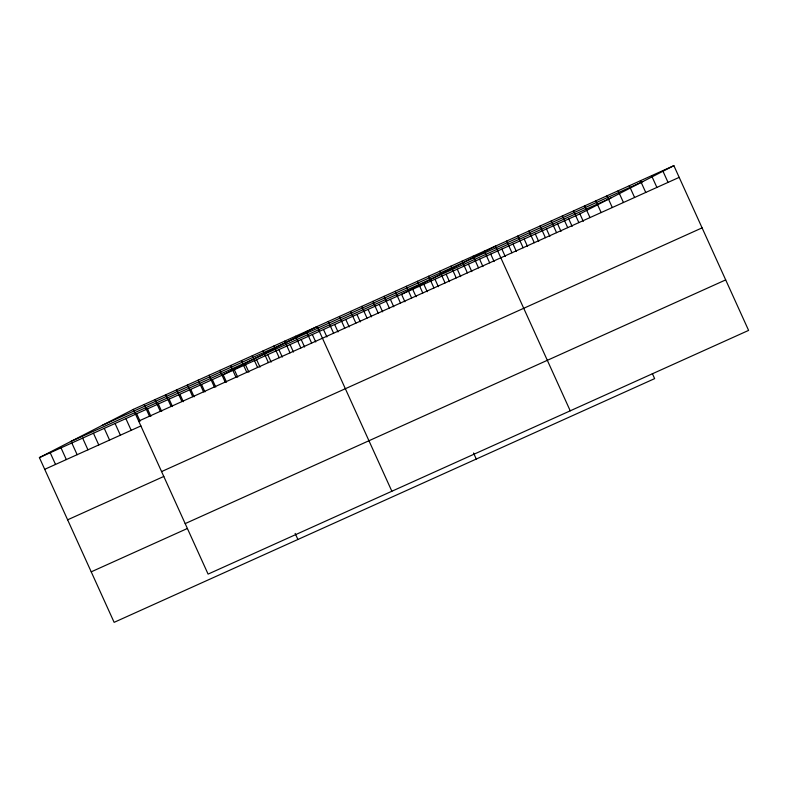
<?xml version="1.0" encoding="UTF-8"?>
<svg xmlns="http://www.w3.org/2000/svg" width="788" height="788" viewBox="0 0 788 788"><rect width="100%" height="100%" fill="white"/><g stroke="black" fill="none" stroke-linecap="round" stroke-linejoin="round"><path stroke-width="1.18" d="M652.346 373.581L654.641 378.624L114.132 622.343L39.4 457.601L133.359 409.376L673.868 165.657L748.6 330.399L208.091 574.107L133.359 409.376M39.4 457.601L579.909 213.893L673.868 165.657M102.351 425.284L642.86 181.575M70.408 441.684L610.917 197.975M138.678 421.087L679.187 177.369M44.709 469.323L140.924 425.934M161.579 471.579L702.088 227.87M67.62 519.814L163.835 476.435M185.18 523.606L725.689 279.898M91.221 571.842L187.436 528.462M662.728 170.681L668.037 182.402M651.577 175.714L656.887 187.426M640.427 180.738L645.746 192.449M629.277 185.761L634.596 197.483M618.137 190.794L623.446 202.506M606.987 195.818L612.296 207.53M595.836 200.841L601.145 212.563M584.686 205.875L590.005 217.587M579.909 213.893L583.287 221.349M573.536 210.898L578.855 222.61M568.759 218.916L572.147 226.373M562.396 215.922L567.705 227.633M557.618 223.95L560.997 231.396M551.245 220.955L556.555 232.667M546.468 228.973L549.847 236.43M540.095 225.979L545.414 237.69M535.318 233.997L538.697 241.453M528.945 231.002L534.264 242.714M524.168 239.03L527.556 246.477M517.805 236.036L523.114 247.747M513.027 244.053L516.406 251.51M506.654 241.059L511.964 252.771M501.877 249.077L505.256 256.533M570.236 410.824L495.504 246.083L401.545 294.318L404.924 301.774M490.727 254.1L494.106 261.557M484.354 251.106L489.673 262.828M479.577 259.134L482.955 266.59M473.204 256.139L478.523 267.851M468.427 264.157L471.815 271.614M462.064 261.163L467.373 272.875M457.286 269.181L460.665 276.637M450.913 266.186L456.222 277.908M446.136 274.214L449.515 281.661M439.763 271.22L445.082 282.931M434.986 279.238L438.364 286.694M428.613 276.243L433.932 287.955M423.836 284.261L427.224 291.718M417.463 281.267L422.782 292.988M412.685 289.294L416.074 296.741M406.322 286.3L411.631 298.012M473.519 452.992L476.267 459.049M395.172 291.324L400.481 303.035M390.395 299.341L393.773 306.798M384.022 296.347L389.341 308.059M379.245 304.375L382.623 311.821M372.872 301.38L378.191 313.092M368.094 309.398L371.483 316.855M361.731 306.404L367.041 318.116M356.954 314.422L360.333 321.878M350.581 311.427L355.89 323.139M345.804 319.455L349.183 326.902M339.431 316.461L344.74 328.172M334.654 324.479L338.032 331.935M328.281 321.484L333.6 333.196M323.504 329.502L326.892 336.959M391.863 491.249L317.131 326.508L223.171 374.743L226.56 382.2M312.353 334.526L315.742 341.982M306.325 331.384L311.634 343.095M301.213 339.559L304.592 347.016M295.52 336.259L300.829 347.971M290.063 344.583L293.441 352.039M284.704 341.135L290.014 352.847M278.913 349.606L282.291 357.062M273.899 346.011L279.208 357.722M267.762 354.639L271.151 362.086M263.084 350.877L268.393 362.598M256.622 359.663L260.001 367.119M252.278 355.752L257.587 367.464M245.472 364.686L248.85 372.143M241.463 360.628L246.782 372.34M234.322 369.72L237.7 377.166M230.657 365.504L235.967 377.216M295.155 533.417L297.903 539.475M219.842 370.38L225.161 382.091M212.366 379.619L215.745 387.075M209.037 375.255L214.346 386.967M201.551 384.495L204.939 391.941M198.221 380.121L203.54 391.843M190.745 389.361L194.124 396.817M187.416 384.997L192.725 396.719M179.93 394.236L183.318 401.693M176.601 389.873L181.92 401.584M169.124 399.112L172.503 406.569M165.795 394.749L171.104 406.46M158.309 403.988L161.698 411.444M154.98 399.624L160.299 411.336M147.504 408.864L150.882 416.32M144.174 404.5L149.484 416.212M136.688 413.739L140.077 421.186M125.883 418.615L131.192 430.327M115.068 423.481L120.387 435.203M104.262 428.357L109.571 440.068M93.447 433.233L98.766 444.944M82.642 438.108L87.951 449.82M71.826 442.984L77.145 454.696M61.021 447.86L66.33 459.571M50.205 452.736L55.524 464.447"/></g></svg>
